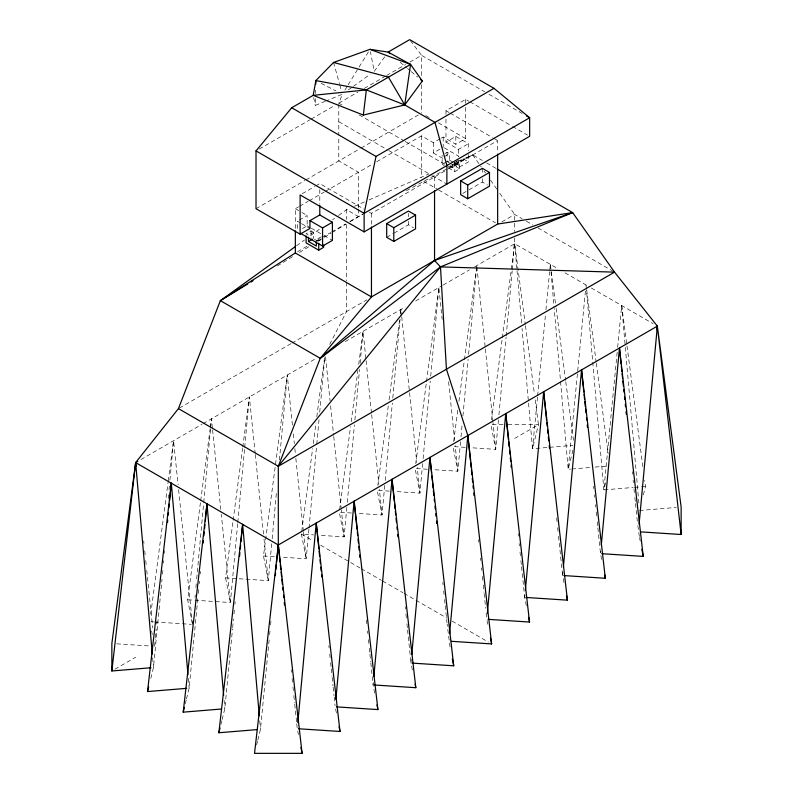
<?xml version="1.0" encoding="UTF-8"?>
<svg xmlns="http://www.w3.org/2000/svg" width="793" height="793" viewBox="0 0 793 793"><rect width="100%" height="100%" fill="white"/><g stroke="black" fill="none" stroke-linecap="round" stroke-linejoin="round"><path stroke-width="0.59" stroke-dasharray="3.96 2.97" d="M325.417 101.236L315.237 105.449L315.416 98.342M315.535 93.604L315.624 90.055M154.595 646.305L155.269 638.92M155.388 637.691L156.181 629.067M156.637 624.15L156.865 621.682M168.215 498.579L168.552 494.882M169.008 489.955L169.464 485.029M169.91 480.112L173.548 440.71L178.098 484.801M194.989 597.337L195.217 594.879M195.901 587.494L196.238 583.797M196.694 578.87L203.623 503.773M203.732 502.544L210.541 428.676M210.651 427.447L211.453 418.833L212.465 428.626M237.662 523.747L230.396 602.541L194.999 600.232M237.781 522.518L244.591 448.65M244.7 447.421L249.349 396.946L255.168 453.279M271.712 543.72L268.302 580.654L225.579 577.869L232.964 521.635M272.168 538.794L276.588 490.788M279.423 460.009L287.254 375.059L292.439 425.276M308.933 529.228L306.207 558.768L281.793 557.182M309.042 527.989L316.655 445.507M316.764 444.278L319.034 419.656M319.718 412.271L324.823 356.87M346.838 507.342L344.112 536.891L319.698 535.295M347.294 502.415L354.441 424.86M354.897 419.933L359.546 369.459M360.111 363.303L363.065 331.296L365.969 359.467M384.744 485.455L382.018 515.004L356.384 513.329M385.2 480.528L392.347 402.973M392.803 398.046L400.059 319.262M400.634 313.106L400.971 309.409L401.605 315.535M374.683 693.132L373.077 684.914L373.305 682.446M422.649 463.568L419.923 493.117L394.28 491.442M423.105 458.651L430.252 381.086M430.708 376.169L438.876 287.522L442.157 319.371M412.36 670.075L410.982 663.027L411.319 659.33M460.555 441.691L457.829 471.23L433.404 469.644M461.001 436.765L462.022 425.682M462.934 415.839L468.157 359.209M468.604 354.283L476.781 265.645L485.247 347.701M498.45 419.804L495.734 449.353L471.31 447.758M498.906 414.878L506.063 337.322M506.172 336.093L512.189 270.839M512.298 269.61L514.687 237.662M526.304 605.604L524.698 597.377L524.926 594.919M563.982 582.538L562.604 575.49L562.941 571.803M601.649 559.481L600.499 553.613L600.727 551.145M150.799 678.352L153.475 667.547L162.04 579.059M162.515 574.142L162.872 570.454M163.586 563.08L163.814 560.621M164.528 553.246L164.766 550.788M186.464 698.95L189.14 688.136L197.824 598.418M198.3 593.501L198.775 588.584M199.251 583.668L199.489 581.21M200.203 573.835L200.441 571.376M222.139 719.538L224.816 708.734L232.537 628.849M232.656 627.62L233.489 619.016M233.965 614.099L234.441 609.183M234.916 604.266L235.154 601.808M257.804 740.137L260.481 729.322L269.164 639.604M269.64 634.687L269.997 631M270.591 624.854L270.948 621.167M537.515 397.085L532.519 448.709L548.429 447.391M537.634 395.856L545.475 314.742M545.951 309.825L549.638 271.721M549.757 270.492L550.352 264.356L551.155 270.463M585.422 291.09L568.185 469.297L570.633 469.099M617.172 352.241L603.86 489.896L633.23 487.467M617.648 347.324L621.692 305.543L626.837 344.658M150.729 614.297L168.086 482.273M168.245 481.054L173.548 440.71M192.263 623.248L187.673 599.756L200.52 501.959M200.688 500.73L210.165 428.607M210.323 427.387L211.453 418.833M233.122 520.416L242.608 448.293M242.767 447.064L249.349 396.946M264.01 539.012L268.302 580.654L263.474 555.982L287.254 375.059M301.707 531.657L312.63 448.531M313.275 443.634L316.001 422.857M316.803 416.741L324.684 356.84M339.612 509.77L350.536 426.644M351.18 421.757L357.921 370.41M358.723 364.304L363.065 331.296M377.835 485.445L388.273 405.986M389.085 399.87L399.682 319.192M400.326 314.296L400.971 309.409M415.74 463.558L426.347 382.88M426.505 381.651L438.876 287.522M453.646 441.671L457.977 408.673M458.949 401.337L464.242 360.993M464.411 359.774L476.781 265.645M491.551 419.794L502.147 339.107M502.316 337.887L514.687 243.758L557.697 268.589M185.284 703.758L186.167 700.15M220.95 724.346L221.842 720.748M256.615 744.944L257.507 741.336M572.942 450.077L568.185 469.297L554.198 308.536M605.644 482.689L603.86 489.896L586.453 289.851M643.391 494.872L645.472 486.456L644.669 480.35M342.001 104.983L338.789 103.13L342.388 94.228L326.547 100.77M329.67 344.41L346.561 311.55L346.561 282.09M344.945 90.055L347.512 85.882M348.157 84.831L358.426 68.129M359.06 67.088L368.686 51.426M384.655 56.908L374.227 71.39L370.42 51.664M296.483 245.78L304.502 240.001M310.509 235.67L319.52 229.177M332.545 219.79L334.547 218.343M338.552 215.458L346.561 209.679L349.941 208.212M348.355 89.946L352.33 87.091M353.331 86.378L370.242 74.245M277.292 265.982L294.153 255.703M299.427 252.501L308.913 246.722M318.399 240.943L331.048 233.241M332.098 232.597L345.807 224.25M350.02 221.683L362.807 214.199M259.202 149.074L310.142 119.674M311.203 119.059L334.547 105.578M338.789 103.13L357.891 92.107M364.255 88.429L385.477 76.178M386.538 75.563L405.639 64.53M409.882 62.082L421.549 55.341L484.701 91.8M256.02 208.708L304.829 180.526M305.89 179.912L360.012 148.668M361.073 148.053L418.367 114.975M302.192 193.74L314.613 186.563M315.644 185.968L319.787 183.579L364.066 209.144M445.983 114.341L445.983 110.723L465.65 99.363L468.841 101.217M295.353 228.384L295.353 208.708L298.564 206.854M299.635 206.23L308.19 201.293M309.26 200.679L324.228 192.035M325.299 191.41L372.353 164.25M376.635 161.782L421.549 135.841L433.355 142.661L440.234 138.686M299.288 220.058L307.159 215.518L307.159 225.807L301.261 229.207M441.225 138.121L443.188 136.981L455.816 144.267L465.65 138.597L465.65 106.718M445.983 119.168L445.983 142.096L455.816 136.416L468.435 143.711L468.435 150.967M433.355 142.661L433.355 152.95L443.188 147.27L443.188 136.981M313.394 232.24L311.015 230.872L306.098 233.707L308.477 235.085L313.394 232.24L313.394 238.663M445.071 153.465L447.044 152.335L449.423 153.703L449.423 160.127L442.127 164.339L442.127 155.17M444.506 156.548L449.423 153.703M445.983 142.096L458.602 149.381L468.435 143.711M321.264 236.79L316.348 239.625L318.717 240.993L320.689 239.863M297.494 251.738L308.19 245.562M316.744 240.626L321.026 238.158M322.087 237.543L330.651 232.597M331.712 231.982L345.619 223.953M349.901 221.485L362.728 214.08M455.737 161.891L458.681 160.186M369.34 212.187L371.451 213.406L447.381 169.563M448.451 168.949L497.647 140.549L497.647 152.831M450.404 166.381L452.377 167.511L457.293 164.676L457.293 161.465M453.348 164.488L458.602 167.521L468.435 161.851L468.435 152.177M448.441 167.987L454.756 171.635L459.672 168.79L459.672 160.771M386.697 237.335L392.912 233.747M393.943 233.152L408.454 224.776L413.51 227.7M462.716 193.452L467.89 190.459M468.931 189.854L482.402 182.083L487.457 185.007M179.515 407.999L290.882 343.696M291.953 343.082L366.911 299.804M501.83 221.911L514.687 214.487L522.121 218.779M140.906 459.553L201.977 424.305M203.028 423.69L316.734 358.039M345.163 341.624L405.183 306.98M415.71 300.904L442.038 285.698M443.089 285.093L469.406 269.898M474.67 266.854L514.687 243.758L525.283 324.436M114.965 669.183L135.643 657.248M514.687 438.41L538.467 424.681L535.087 399.008M406.353 190.726L472.757 154.932L482.322 160.454M447.698 167.254L472.757 154.932L481.292 167.045M354.451 206.259L364.592 201.858M369.102 199.905L428.815 173.994M453.606 163.239L456.986 161.772M458.116 161.286L472.757 154.932M549.658 447.292L572.913 445.379M571.862 469L590.22 467.483M595.117 467.077L606.13 466.165M634.459 487.368L645.472 486.456M639.525 510.484L676.241 507.461M503.099 424.681L490.907 424.681L495.734 449.353L492.949 422.411M507.976 424.681L538.467 424.681L532.519 448.709L522.052 328.441M465.213 447.361L453.001 446.568L457.829 471.23L455.172 445.517M427.308 469.248L415.096 468.445L419.923 493.117L417.267 467.404M389.403 491.125L377.19 490.332L382.018 515.004L379.361 489.281M351.497 513.012L339.285 512.219L344.112 536.891L341.337 509.939M303.432 531.825L306.207 558.768L301.38 534.095L313.592 534.898M263.474 555.982L275.686 556.775M187.673 599.756L193.77 600.152M150.987 621.712L153.426 621.871M154.645 621.95L191.272 624.339M116.749 643.837L149.708 645.988M321.155 83.315L336.014 90.957M488.984 94.278L522.161 113.429M469.912 101.831L511.515 125.849M512.585 126.464L527.523 135.088M445.983 110.723L449.145 112.547M450.196 113.151L492.374 137.506M493.424 138.111L497.647 140.549M425.752 115.56L429.955 117.988M438.351 122.836L465.65 138.597M486.575 162.902L496.131 168.423M444.239 147.875L458.969 156.38M463.181 158.808L468.435 161.851M449.423 160.127L453.358 162.406M454.339 162.971L457.293 164.676M433.355 152.95L442.821 158.412M447.034 160.84L449.135 162.059M447.044 161.504L449.145 162.724M450.196 163.328L459.672 168.79M359.12 114.866L404.073 140.827M405.144 141.441L446.885 165.539M442.127 164.339L444.229 165.559M526.374 221.237L532.747 224.915M538.06 227.987L613.495 271.533M338.789 121.696L387.727 149.946M388.798 150.561L431.352 175.134M432.423 175.749L446.885 184.105M423.7 181.349L437.627 189.398M438.698 190.013L495.506 222.813M565.042 272.832L586.017 284.945L586.503 288.612M591.271 287.978L653.164 323.713M295.353 208.708L300.716 211.8M301.796 212.425L307.159 215.518M307.159 225.807L310.311 227.631M311.362 228.235L322.939 234.916M323.99 235.521L332.406 240.388M300.478 223.021L297.325 221.197L297.325 230.337M301.538 223.626L309.954 228.483M314.375 239.238L320.273 242.638M301.38 534.095L313.136 540.885M320.62 545.207L360.161 568.036M361.231 568.65L381.542 580.377M382.603 580.991L402.913 592.718M403.984 593.333L446.727 618.015M452.069 621.097L488.409 642.082M400.148 62.25L406.621 67.722M407.543 68.505L410.318 70.855M411.24 71.628L417.713 77.109M410.407 40.631L421.549 55.341L421.549 77.476M484.126 171.08L485.554 173.102M490.52 180.17L496.924 189.249M499.759 193.284L514.687 214.487L514.687 231.566M333.566 62.459L339.444 83.642M339.771 84.821L341.406 90.699M313.671 97.579L315.237 105.449M639.327 536.425L637.522 523.152M639.555 537.595L640.248 541.123M487.021 620.433L488.171 626.311M450.037 647.019L447.113 624.002M335.637 709.14L336.549 713.849M297.732 731.027L298.416 734.556M225.579 577.869L230.396 602.541L221.306 514.36M151.602 631.03L152.296 634.559M626.995 345.877L642.895 466.899M586.661 289.832L596.148 361.955M596.306 363.184L608.191 453.646M551.313 271.682L555.972 307.139M556.141 308.358L565.617 380.481M565.776 381.711L573.488 440.383M525.452 325.665L534.442 394.121M632.219 471.716L632.467 474.164M633.101 480.29L633.349 482.739M633.984 488.855L634.36 492.532M634.866 497.429L635.371 502.336M635.5 503.555L637.394 521.923M593.551 486.248L593.808 488.696M594.443 494.822L594.691 497.27M595.454 504.616L595.702 507.064M596.207 511.971L596.713 516.867M597.218 521.764L597.724 526.661M597.853 527.89L600.499 553.613M556.656 517.928L557.043 521.606M557.667 527.732L558.054 531.399M558.559 536.296L562.604 575.49M518.126 533.689L518.374 536.137M519.137 543.492L519.385 545.941M520.02 552.057L520.396 555.734M520.902 560.631L521.407 565.538M521.536 566.757L524.698 597.377M485.375 348.92L492.83 421.182M478.575 539.656L478.833 542.105M480.469 558.024L480.727 560.473M481.48 567.818L481.738 570.266M482.372 576.392L482.749 580.07M483.254 584.966L484.008 592.312M484.136 593.541L485.653 608.241M486.159 613.138L486.664 618.034M448.6 381.829L454.667 440.621M442.821 582.359L443.079 584.808M443.703 590.934L444.08 594.601M444.586 599.498L445.091 604.405M445.22 605.624L446.994 622.773M401.724 316.754L409.436 391.464M409.565 392.694L416.761 462.497M405.173 606.695L405.421 609.143M405.927 614.04L406.432 618.936M406.938 623.833L407.443 628.74M407.572 629.959L410.982 663.027M366.098 360.686L371.53 413.351M371.659 414.57L378.856 484.384M366.386 619.997L366.762 623.675M367.516 631.02L367.774 633.468M368.398 639.594L368.785 643.272M369.29 648.168L369.796 653.065M369.915 654.294L370.678 661.64M370.807 662.869L373.077 684.914M325.536 356.85L330.086 400.941M330.592 405.838L333.625 435.238M333.754 436.457L341.208 508.719M328.857 645.561L329.105 648.01M329.739 654.136L330.116 657.803M330.622 662.7L331.127 667.607M331.256 668.826L332.019 676.181M332.138 677.4L333.02 685.975M333.149 687.204L334.031 695.768M334.16 696.997L335.042 705.572M293.321 433.85L294.332 443.644M294.837 448.541L295.343 453.447M295.848 458.344L303.303 530.606M291.2 669.897L291.457 672.345M292.092 678.461L292.468 682.139M292.974 687.035L293.351 690.713M293.856 695.61L294.619 702.965M294.738 704.184L296.641 722.552M296.76 723.781L297.266 728.678M255.296 454.508L263.504 534.115M212.583 429.856L220.801 509.463M178.603 489.697L192.501 624.418M143.731 540.975L143.979 543.433M144.742 550.778L145.238 555.675M145.743 560.572L146.249 565.478M146.755 570.375L152.702 627.937M621.692 305.543L625.211 346.035M625.32 347.265L638.88 503.119M586.017 284.945L586.344 288.622M550.352 264.356L550.887 270.492M550.996 271.712L554.089 307.307M514.687 243.758L516.927 269.531M517.036 270.76L521.625 323.524M259.737 720.738L260.481 729.322M224.062 700.14L224.816 708.734M188.288 678.322L189.14 688.136M152.623 657.724L153.475 667.547M482.402 168.354L482.402 174.073M482.402 178.653L482.402 182.083M465.65 99.363L465.65 105.499M458.602 149.381L458.602 156.637M458.602 161.475L458.602 167.521M455.816 136.416L455.816 144.267M454.756 162.456L454.756 171.635M452.377 164.3L452.377 167.511M447.044 152.335L447.044 158.065M434.544 176.978L434.544 189.259M421.549 84.861L421.549 113.141M421.549 135.841L421.549 177.652M408.454 213.337L408.454 216.767M408.454 221.346L408.454 224.776M371.451 213.406L371.451 225.688M358.456 207.935L358.456 172.269L338.789 160.92L338.789 136.406M358.456 209.164L358.456 216.548L346.561 209.679L346.561 219.502M346.561 224.409L346.561 280.871M338.789 104.369L338.789 135.177M319.787 189.616L319.787 204.088M311.015 230.872L311.015 238.891"/><path stroke-width="1.19" d="M315.763 84.137L315.852 80.579L333.566 62.459L369.964 49.335L388.134 52.08L410.556 64.402L422.332 81.015L404.727 104.914L363.343 115.074L313.215 95.329L291.695 107.759L256.02 150.908L256.02 208.708L300.121 234.163L309.954 228.483L309.954 220.632L319.787 214.953L332.406 222.248L332.406 240.388L322.573 246.058L300.478 233.301M297.841 722.522L316.219 523.083L339.999 731.463L298.485 728.757M335.855 699.406L354.124 501.206L377.904 709.586L336.391 706.87M373.87 676.29L392.029 479.319L415.81 687.7L374.296 684.993M411.775 654.413L429.935 457.432L453.715 665.813L412.201 663.107M449.572 633.756L467.84 435.555L446.439 369.211L440.492 266.894L434.544 260.481L434.544 190.489M487.358 613.108L505.746 413.668L529.526 622.049L488.012 619.343M525.372 589.992L543.651 391.782L567.421 600.162L525.918 597.456M563.397 566.876L581.547 369.895L605.327 578.275L563.823 575.569M601.302 544.989L619.452 348.018L643.232 556.399L601.728 553.692M639.089 524.342L657.357 326.131L614.555 272.148L572.635 212.593L497.201 169.038M167.501 522.518L167.739 520.059M168.215 515.143L168.453 512.684M168.929 507.768L169.286 504.08M169.643 500.393L171.308 483.195L187.971 674.635M203.177 543.116L203.414 540.657M203.89 535.741L204.247 532.053M204.604 528.366L204.961 524.679M205.318 520.991L206.983 503.783L223.636 695.233M239.555 556.329L239.912 552.642M240.269 548.954L240.626 545.267M240.983 541.579L242.648 524.381L259.311 715.821M275.34 575.698L275.577 573.24M275.934 569.552L276.41 564.636M276.648 562.178L278.313 544.969L278.313 466.274L320.243 358.307L371.451 296.909L497.647 224.052L572.635 212.593L440.492 266.894L320.243 358.307L220.365 300.646L178.445 408.613L135.643 462.597L111.863 643.519L111.863 670.977L151.027 667.746M657 329.819L657.357 326.131L278.313 544.969L254.533 753.35L302.093 753.35L278.313 544.969L135.643 462.597L111.863 670.977M186.692 688.344L147.528 691.565L171.308 483.195M221.138 709.031L183.203 712.164L206.983 503.783M256.813 729.629L218.868 732.752L242.648 524.381M363.343 115.074L366.356 89.916L410.556 64.402L404.727 104.914L435 122.39L446.885 165.539L446.885 184.105M364.126 231.883L529.655 136.317L529.655 117.76L493.98 88.33L376.011 156.439L364.126 213.327L364.126 231.883L300.121 194.929L300.121 234.163M147.528 691.565L148.717 686.768M183.203 712.164L184.392 707.356M218.868 732.752L220.058 727.954M278.313 466.274L440.492 266.894L614.555 272.148L278.313 466.274L178.445 408.613M320.243 358.307L434.544 260.481L572.635 212.593M247.773 283.953L220.365 300.646L295.482 246.504M220.365 300.646L295.353 252.977L295.353 230.842M250.935 282.03L253.046 280.742M309.954 220.632L322.573 227.918L332.406 222.248M308.477 237.226L308.477 241.508L312.402 239.238M306.098 235.997L306.098 242.876L318.717 250.172L323.633 247.327L323.633 245.037M386.697 223.606L408.454 211.047L415.542 215.141L415.542 228.87L393.784 241.429L386.697 237.335L386.697 223.606L393.784 227.7L415.542 215.141M460.644 180.913L482.402 168.354L489.489 172.448L489.489 186.177L467.731 198.736L460.644 194.642L460.644 180.913L467.731 185.007L489.489 172.448M152.296 654.047L135.643 462.597L137.744 461.377M366.356 89.916L313.215 95.329L315.852 80.579L366.356 89.916L404.727 104.914L388.461 77.159L333.566 62.459M640.853 531.885L681.137 534.512L681.137 507.054L657.357 326.131L681.137 534.512M451.326 641.299L491.62 643.926L467.84 435.555L470.368 460.049M369.964 49.335L410.556 64.402M493.98 88.33L409.664 39.65L388.134 52.08L389.987 53.646M526.443 115.907L529.655 117.76L364.126 213.327L256.02 150.908M291.695 107.759L376.011 156.439M308.477 241.508L316.348 246.048L316.348 241.766M295.353 252.977L371.451 296.909L371.451 226.917M420.478 79.459L422.332 81.015M641.854 549.351L643.232 556.399M604.643 574.756L605.327 578.275M566.509 595.464L567.421 600.162M528.604 617.35L529.526 622.049M490.471 638.058L491.62 643.926M452.337 658.765L453.715 665.813M415.116 684.171L415.81 687.7M376.982 704.888L377.904 709.586M339.077 726.765L339.999 731.463M300.944 747.472L302.093 753.35M619.452 348.018L621.097 363.937M621.355 366.386L621.861 371.283M622.109 373.731L622.614 378.638M622.862 381.086L623.367 385.983M623.754 389.66L624.002 392.109M624.507 397.006L624.765 399.454M625.271 404.351L625.518 406.799M626.024 411.706L626.282 414.154M581.547 369.895L583.826 391.94M584.074 394.399L584.58 399.295M584.837 401.744L585.343 406.64M585.591 409.089L585.977 412.766M586.483 417.663L586.731 420.112M587.236 425.008L587.494 427.457M543.651 391.782L546.555 419.953M546.803 422.401L547.18 426.079M547.566 429.747L547.943 433.424M548.32 437.102L548.697 440.769M549.202 445.676L549.46 448.124M505.746 413.668L508.392 439.381M508.65 441.84L509.156 446.737M509.532 450.404L509.909 454.082M510.295 457.759L510.672 461.427M511.049 465.104L511.307 467.553M470.616 462.497L471.121 467.394M471.379 469.843L471.885 474.739M472.261 478.417L472.638 482.094M473.015 485.762L473.272 488.21M473.778 493.117L474.026 495.566M429.935 457.432L431.58 473.352M431.828 475.81L432.334 480.707M432.591 483.155L433.097 488.052M433.345 490.5L433.85 495.397M434.227 499.075L434.485 501.523M434.99 506.42L435.238 508.878M435.744 513.775L436.001 516.223M436.507 521.12L436.755 523.568M392.029 479.319L394.299 501.364M394.557 503.813L395.063 508.71M395.31 511.158L395.697 514.835M396.074 518.513L396.45 522.181M396.956 527.087L397.214 529.536M397.719 534.432L397.967 536.881M354.124 501.206L357.028 529.367M357.286 531.825L357.663 535.493M358.039 539.171L358.416 542.838M358.803 546.516L359.179 550.193M359.685 555.09L359.933 557.538M316.219 523.083L318.875 548.806M319.123 551.254L319.629 556.151M320.015 559.828L320.392 563.506M320.769 567.173L321.145 570.851M321.532 574.529L321.78 576.977M278.313 544.969L280.088 562.118M280.335 564.566L280.841 569.463M281.099 571.912L281.604 576.808M281.852 579.267L282.358 584.163M282.734 587.831L282.992 590.289M283.498 595.186L283.745 597.635M284.251 602.531L284.509 604.98M135.643 462.597L136.019 466.274M497.647 154.06L497.647 224.052M467.731 185.007L467.731 198.736M393.784 227.7L393.784 241.429M322.573 227.918L322.573 246.058M319.787 205.298L319.787 214.953M318.717 243.292L318.717 250.172"/></g></svg>
